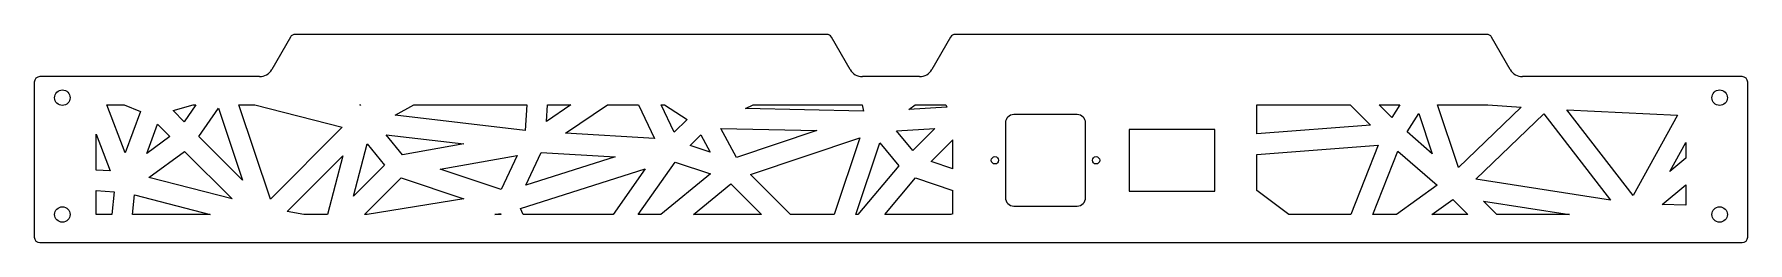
# Model space of a CAD drawing. Header units: millimetres. Extents: x -305 to 305, y -37 to 37.
import ezdxf

# ---------------------------------------------------------------- set-up
doc = ezdxf.new("R2010")
doc.units = ezdxf.units.MM

msp = doc.modelspace()

# ---------------------------------------------------------------- linework, layer by layer
at = {"color": 7, "linetype": 'Continuous', "lineweight": 25}
for p, q in [((-22.9, 37), (-212.1, 37)), ((212.1, 37), (22.9, 37)), ((-213.83, 36), (-220.47, 24.5)), ((-14.53, 24.5), (-21.17, 36)), ((21.17, 36), (14.53, 24.5)), ((220.47, 24.5), (213.83, 36)), ((-305, 20), (-305, -35)), ((-224.8, 22), (-303, 22)), ((10.2, 22), (-10.2, 22)), ((303, 22), (224.8, 22)), ((305, -35), (305, 20)), ((-279.19, 12), (-272.94, 12)), ((-272.62, -5.09), (-279.19, 12)), ((-272.94, 12), (-267.2, 9.63)), ((-267.2, 9.63), (-272.62, -5.09)), ((-255.6, 9.9), (-248.48, 12)), ((-251.63, 5.93), (-255.6, 9.9)), ((-247.43, 12), (-251.63, 5.93)), ((-248.48, 12), (-247.43, 12)), ((-246.37, 0.67), (-239.41, 10.72)), ((-239.41, 10.72), (-230.91, -14.79)), ((-232.13, 12), (-226.43, 12)), ((-220.94, -21.56), (-232.13, 12)), ((-226.43, 12), (-195.37, 4.01)), ((-189.12, 12), (-188.78, 12)), ((-188.91, 11.79), (-189.12, 12)), ((-188.78, 12), (-188.91, 11.79)), ((-176.54, 8.28), (-169.85, 12)), ((-130.21, 2.89), (-176.54, 8.28)), ((-169.85, 12), (-129.6, 12)), ((-129.6, 12), (-130.21, 2.89)), ((-113.93, 12), (-122.67, 6.06)), ((-122.67, 6.06), (-122.27, 12)), ((-122.27, 12), (-113.93, 12)), ((-115.87, 1.84), (-100.92, 12)), ((-100.92, 12), (-89.88, 12)), ((-89.88, 12), (-84.19, -0.03)), ((-81.79, 12), (-80.67, 12)), ((-77.15, 2.22), (-81.79, 12)), ((-80.67, 12), (-72.59, 6.78)), ((-72.59, 6.78), (-77.15, 2.22)), ((-51.76, 10.7), (-49.1, 12)), ((-9.79, 9.72), (-51.76, 10.7)), ((-49.1, 12), (-10.21, 12)), ((-10.21, 12), (-9.79, 9.72)), ((6.34, 10.31), (8.55, 12)), ((19.88, 11.11), (6.34, 10.31)), ((8.55, 12), (19.56, 12)), ((19.56, 12), (19.88, 11.11)), ((66.25, 8.5), (43.75, 8.5)), ((130.25, 12), (163.44, 12)), ((130.25, 1.6), (130.25, 12)), ((163.44, 12), (170.73, 4.71)), ((173.78, 12), (181.17, 12)), ((178.3, 7.48), (173.78, 12)), ((181.17, 12), (178.3, 7.48)), ((183.72, 2.37), (187.9, 8.94)), ((187.9, 8.94), (192.68, -5.39)), ((194.59, 12), (212.49, 12)), ((202.01, -10.27), (194.59, 12)), ((224.39, 11.13), (202.01, -10.27)), ((208.25, -14.42), (232.46, 8.73)), ((212.49, 12), (224.39, 11.13)), ((232.46, 8.73), (256.15, -21.87)), ((240.61, 10.15), (280.03, 8.3)), ((264.16, -20.27), (240.61, 10.15)), ((280.03, 8.3), (264.16, -20.27)), ((-283, 1.52), (-278, -11.49)), ((-283, -11.19), (-283, 1.52)), ((-264.92, -5.34), (-261.09, 5.05)), ((-256.72, 0.67), (-264.92, -5.34)), ((-261.09, 5.05), (-256.72, 0.67)), ((-230.91, -14.79), (-246.37, 0.67)), ((-195.37, 4.01), (-220.94, -21.56)), ((-179.7, 1.28), (-152.08, -1.93)), ((-173.92, -5.78), (-179.7, 1.28)), ((-84.19, -0.03), (-115.87, 1.84)), ((-71.47, -2.44), (-67.7, 1.33)), ((-67.7, 1.33), (-64.4, -4.8)), ((-60.61, 3.59), (-26.44, 2.79)), ((-55.04, -6.74), (-60.61, 3.59)), ((-26.44, 2.79), (-55.04, -6.74)), ((-50.04, -12.78), (-11.15, 0.18)), ((-11.15, 0.18), (-20.21, -27)), ((2, 2.73), (15.6, 3.53)), ((7.76, -4.31), (2, 2.73)), ((15.6, 3.53), (7.76, -4.31)), ((40.75, 5.5), (40.75, -21)), ((69.25, -21), (69.25, 5.5)), ((115.25, 3.25), (84.75, 3.25)), ((84.75, 3.25), (84.75, -18.75)), ((115.25, -18.75), (115.25, 3.25)), ((170.73, 4.71), (130.25, 1.6)), ((192.68, -5.39), (183.72, 2.37)), ((-264.16, -13.85), (-251.48, -4.56)), ((-251.48, -4.56), (-234.59, -21.46)), ((-191.34, -20.53), (-186.52, -1.93)), ((-186.52, -1.93), (-180.32, -9.51)), ((-152.08, -1.93), (-173.92, -5.78)), ((-160.55, -10.85), (-133.1, -6.01)), ((-133.1, -6.01), (-138.75, -18.11)), ((-129.98, -16.61), (-124.55, -4.98)), ((-124.55, -4.98), (-98.19, -6.53)), ((-64.4, -4.8), (-71.47, -2.44)), ((-12.5, -27), (-4, -1.49)), ((-4, -1.49), (2.74, -9.73)), ((14.26, -8.16), (22, -0.42)), ((22, -10.74), (22, -0.42)), ((130.25, -5.74), (173.39, -2.42)), ((130.25, -18.52), (130.25, -5.74)), ((173.39, -2.42), (163.71, -27)), ((171.57, -27), (180.45, -4.47)), ((180.45, -4.47), (194.46, -16.62)), ((277.27, -11.74), (283, -1.42)), ((283, -1.42), (283, -7.01)), ((-278, -11.49), (-283, -11.19)), ((-214.99, -25.95), (-195.16, -6.12)), ((-195.16, -6.12), (-200.58, -27)), ((-180.32, -9.51), (-191.34, -20.53)), ((-138.75, -18.11), (-160.55, -10.85)), ((-131.87, -24.88), (-87.51, -10.82)), ((-98.19, -6.53), (-129.98, -16.61)), ((-87.51, -10.82), (-98.96, -27)), ((-90, -27), (-76.82, -8.37)), ((-76.82, -8.37), (-64.26, -12.56)), ((2.74, -9.73), (-11.77, -27)), ((22, -10.74), (14.26, -8.16)), ((283, -7.01), (277.27, -11.74)), ((-234.59, -21.46), (-264.16, -13.85)), ((-187.46, -27), (-174.41, -13.94)), ((-174.41, -13.94), (-152.06, -21.39)), ((-64.26, -12.56), (-81.91, -27)), ((-70.36, -27), (-57.05, -16.11)), ((-57.05, -16.11), (-46.16, -27)), ((-35.82, -27), (-50.04, -12.78)), ((-2.22, -27), (8.69, -14.01)), ((8.69, -14.01), (22, -18.45)), ((194.46, -16.62), (179.94, -27)), ((256.15, -21.87), (208.25, -14.42)), ((274.56, -23.47), (283, -16.5)), ((283, -16.5), (283, -23.67)), ((-283, -18.52), (-276.57, -18.9)), ((-283, -27), (-283, -18.52)), ((-276.57, -18.9), (-277.4, -27)), ((-270.05, -27), (-269.34, -20.07)), ((-269.34, -20.07), (-242.4, -27)), ((-152.06, -21.39), (-186.52, -27)), ((22, -26.78), (22, -18.45)), ((43.75, -24), (66.25, -24)), ((84.75, -18.75), (115.25, -18.75)), ((141.65, -27), (130.25, -18.52)), ((192.52, -27), (199.97, -21.68)), ((199.97, -21.68), (205.3, -27)), ((215.64, -27), (210.88, -22.24)), ((210.88, -22.24), (241.5, -27)), ((283, -23.67), (274.56, -23.47)), ((-277.4, -27), (-283, -27)), ((-242.4, -27), (-270.05, -27)), ((-209.03, -27), (-214.99, -25.95)), ((-200.58, -27), (-209.03, -27)), ((-186.52, -27), (-187.46, -27)), ((-140.99, -27), (-139.05, -26.68)), ((-138.92, -27), (-140.99, -27)), ((-139.05, -26.68), (-138.92, -27)), ((-130.96, -27), (-131.87, -24.88)), ((-98.96, -27), (-130.96, -27)), ((-81.91, -27), (-90, -27)), ((-46.16, -27), (-70.36, -27)), ((-20.21, -27), (-35.82, -27)), ((-11.77, -27), (-12.5, -27)), ((21.34, -27), (-2.22, -27)), ((22, -26.78), (21.34, -27)), ((163.71, -27), (141.65, -27)), ((179.94, -27), (171.57, -27)), ((205.3, -27), (192.52, -27)), ((241.5, -27), (215.64, -27)), ((-303, -37), (303, -37))]:
    msp.add_line(p, q, dxfattribs=at)
for centre, radius in [((-295, 14.5), 2.75), ((295, 14.5), 2.75), ((37, -7.75), 1.3), ((73, -7.75), 1.3), ((-295, -27), 2.75), ((295, -27), 2.75)]:
    msp.add_circle(centre, radius, dxfattribs=at)
for centre, radius, start, end in [((-212.1, 35), 2, 90, 150), ((-22.9, 35), 2, 30, 90), ((22.9, 35), 2, 90, 150), ((212.1, 35), 2, 30, 90), ((-224.8, 27), 5, 270, 330), ((-10.2, 27), 5, 210, 270), ((10.2, 27), 5, 270, 330), ((224.8, 27), 5, 210, 270), ((-303, 20), 2, 90, 180), ((303, 20), 2, 0, 90), ((43.75, 5.5), 3, 90, 180), ((66.25, 5.5), 3, 0, 90), ((43.75, -21), 3, 180, 270), ((66.25, -21), 3, 270, 0), ((-303, -35), 2, 180, 270), ((303, -35), 2, 270, 0)]:
    msp.add_arc(centre, radius, start, end, dxfattribs=at)

doc.saveas('drawing.dxf')
